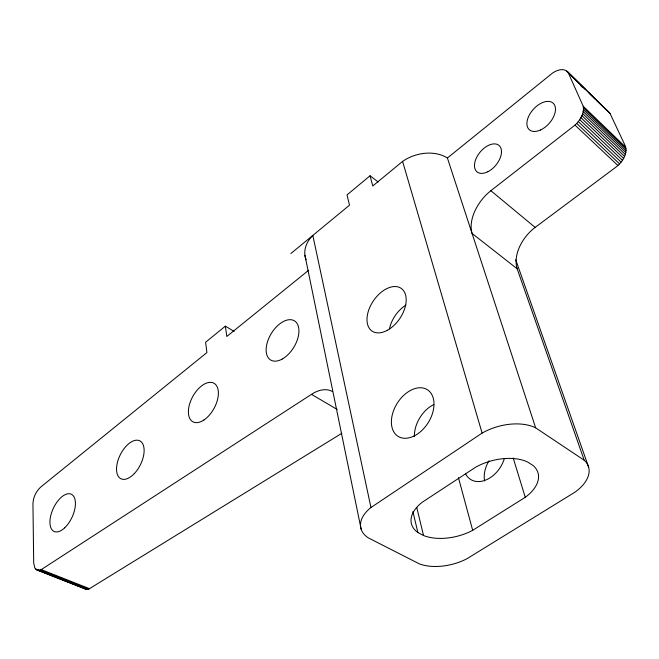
<?xml version="1.0" encoding="UTF-8"?>
<svg xmlns="http://www.w3.org/2000/svg" width="659" height="659" viewBox="0 0 659 659"><rect width="100%" height="100%" fill="white"/><g stroke="black" fill="none" stroke-linecap="round" stroke-linejoin="round"><path stroke-width="0.99" d="M567.127 71.271L610.036 113.439L625.226 145.779C628.126 153.852 622.302 162.205 616.132 166.982L535.141 227.404A34.532 22.595 -49.7 0 0 517.175 268.806L472.075 233.443A35.784 22.274 -50.7 0 1 490.873 190.706L575.01 125.111C580.019 120.333 584.467 113.455 583.215 106.239L568.058 72.292C564.046 67.457 556.781 70.093 552.464 73.116L447.395 158.003A36.138 27.06 -19.7 0 0 402.591 161.397L372.772 185.986L370.053 175.764L347.005 194.916L349.517 205.163L290.899 253.509M234.102 331.395L225.353 326.156L205.6 342.243L206.918 352.573L40.866 486.935C36.097 491.144 33.139 497.446 32.95 503.805L33.7 563.165L34.878 568.132L37.061 570.019L85.588 589.138L88.635 589.179L341.84 433.293M308.692 270.239L226.82 336.477L225.353 326.156M370.959 507.529L482.108 433.087A43.313 25.462 -16.2 0 1 535.652 427.839L584.236 460.27A41.962 23.642 -16.8 0 1 575.002 492.141L467.05 558.675A39.655 21.747 -13.5 0 1 419.272 563.84L368.101 537.76A40.932 23.304 -12.6 0 1 370.959 507.529L312.827 235.428A34.408 25.174 -13.8 0 0 306.122 259.827M332.177 391.413A35.232 21.772 -60.3 0 0 311.485 394.346L42.308 568.923L40.059 570.01L37.061 570.019M472.684 530.306L525.264 497.298A41.921 23.955 -15.5 0 0 533.007 465.443L527.554 461.975A41.929 23.971 -15.5 0 0 475.641 467.206L422.238 502.24A40.874 23.057 -14 0 0 417.88 532.505L423.523 535.512A40.866 23.049 -14 0 0 472.684 530.306L458.433 477.635M35.495 568.956L87.556 589.377M36.229 569.59L86.535 589.368M41.171 569.574L89.756 588.775M40.059 570.01L88.635 589.179M85.588 589.138L83.957 588.067M311.485 394.346L337.186 409.461M609.089 112.409L596.37 100.259M370.053 175.764L378.208 182.032M490.873 190.706L535.141 227.404M575.01 125.111L617.911 165.524M576.716 123.414L619.592 163.91M578.289 121.577L621.116 162.155M579.689 119.641L622.483 160.302M580.9 117.648L623.653 158.374M582.663 113.587L625.333 154.453M581.897 115.613L624.608 156.414M583.182 111.602L625.819 152.517M583.215 106.239L625.753 147.254M583.462 107.895L626.025 148.893M583.454 109.699L626.05 150.656M568.058 72.292L610.036 113.439M566.715 71.197L585.521 89.624M589.138 93.174L594.92 98.842M580.579 85.53L582.745 87.655M515.733 259.761L588.668 467.247M516.491 266.879L584.236 460.27M447.395 158.003L535.652 427.839M513.188 457.98L525.264 497.298M402.591 161.397L482.108 433.087M416.776 507.504L423.523 535.512M412.888 511.549L417.88 532.505M304.919 255.247L361.107 529.07M484.563 480.946A25.668 18.691 -57.3 0 1 488.994 460.789M504.283 458.779A26.08 18.617 -57.5 0 1 485.37 480.197A26.08 18.617 -57.5 0 1 465.468 473.648M414.429 436.266A27.068 18.403 -57.8 0 1 433.754 404.56M389.469 328.808A25.454 16.047 -55.6 0 1 405.928 305.117M387.311 330.307A25.866 15.907 -55.8 0 0 403.184 290.199A25.866 15.907 -55.8 0 0 369.254 308.618A25.866 15.907 -55.8 0 0 387.311 330.307M413.663 436.209A27.538 18.279 -57.9 0 0 430.64 392.731A27.538 18.279 -57.9 0 0 393.785 410.071A27.538 18.279 -57.9 0 0 413.663 436.209M487.924 171.686A17.2 10.231 -50.3 0 0 499.728 146.15A17.2 10.231 -50.3 0 0 476.309 158.086A17.2 10.231 -50.3 0 0 487.924 171.686M540.495 129.988A17.842 10.602 -48.1 0 0 553.898 103.99A17.842 10.602 -48.1 0 0 529.185 115.259A17.842 10.602 -48.1 0 0 540.495 129.988M64.656 527.843A20.503 10.363 -65.2 0 0 72.605 495.082A20.503 10.363 -65.2 0 0 50.784 515.552A20.503 10.363 -65.2 0 0 64.656 527.843M134.271 473.648A21.179 11.236 -63.5 0 0 139.799 440.838A21.179 11.236 -63.5 0 0 116.907 464.859A21.179 11.236 -63.5 0 0 134.271 473.648M203.862 420.03A21.969 12.183 -61.4 0 0 216.127 385.12A21.969 12.183 -61.4 0 0 190.163 402.311A21.969 12.183 -61.4 0 0 203.862 420.03M282.159 359.081A22.917 13.205 -58.7 0 0 296.921 323.223A22.917 13.205 -58.7 0 0 268.534 338.924A22.917 13.205 -58.7 0 0 282.159 359.081"/></g></svg>
